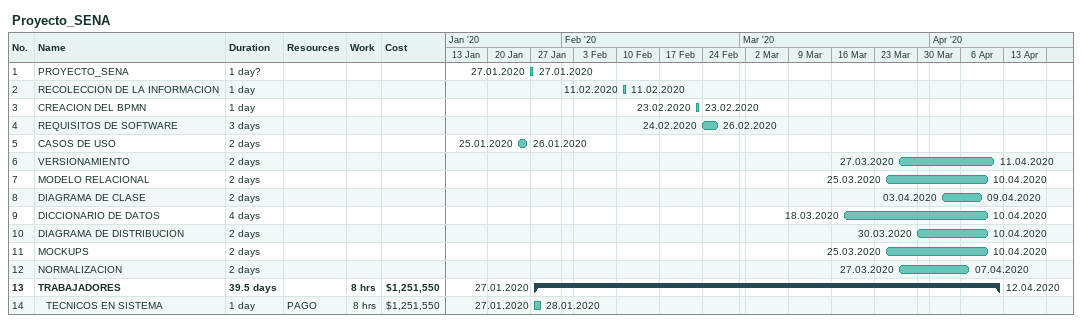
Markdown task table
Proyecto_SENA

| ID | Level | Task | Duration | Start | Finish | Resources | Work (h) | Cost ($) |
|---|---|---|---|---|---|---|---|---|
| 1 | 1 | PROYECTO_SENA | 1d? | 2020-01-27 | 2020-01-27 |  |  |  |
| 2 | 1 | RECOLECCION DE LA INFORMACION | 1d | 2020-02-11 | 2020-02-11 |  |  |  |
| 3 | 1 | CREACION DEL BPMN | 1d | 2020-02-23 | 2020-02-23 |  |  |  |
| 4 | 1 | REQUISITOS DE SOFTWARE | 3d | 2020-02-24 | 2020-02-26 |  |  |  |
| 5 | 1 | CASOS DE USO | 2d | 2020-01-25 | 2020-01-26 |  |  |  |
| 6 | 1 | VERSIONAMIENTO | 2d | 2020-03-27 | 2020-04-11 |  |  |  |
| 7 | 1 | MODELO RELACIONAL | 2d | 2020-03-25 | 2020-04-10 |  |  |  |
| 8 | 1 | DIAGRAMA DE CLASE | 2d | 2020-04-03 | 2020-04-09 |  |  |  |
| 9 | 1 | DICCIONARIO DE DATOS | 4d | 2020-03-18 | 2020-04-10 |  |  |  |
| 10 | 1 | DIAGRAMA DE DISTRIBUCION | 2d | 2020-03-30 | 2020-04-10 |  |  |  |
| 11 | 1 | MOCKUPS | 2d | 2020-03-25 | 2020-04-10 |  |  |  |
| 12 | 1 | NORMALIZACION | 2d | 2020-03-27 | 2020-04-07 |  |  |  |
| 13 | 1 | **TRABAJADORES** | 39.5d | 2020-01-27 | 2020-04-12 |  | 8 | 1251550 |
| 14 | 2 | TECNICOS EN SISTEMA | 1d | 2020-01-27 | 2020-01-28 | PAGO | 8 | 1251550 |
